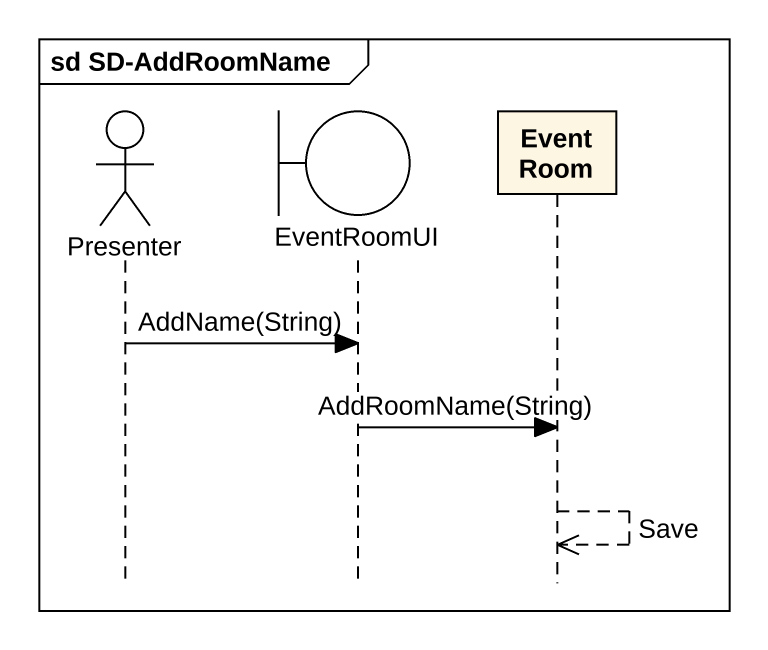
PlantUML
@startuml
mainframe sd SD-AddRoomName
hide footbox
actor Presenter
boundary EventRoomUI
participant EventRoom

Presenter -> EventRoomUI : AddName(String)
EventRoomUI -> EventRoom : AddRoomName(String)
EventRoom -->> EventRoom : Save
@enduml
